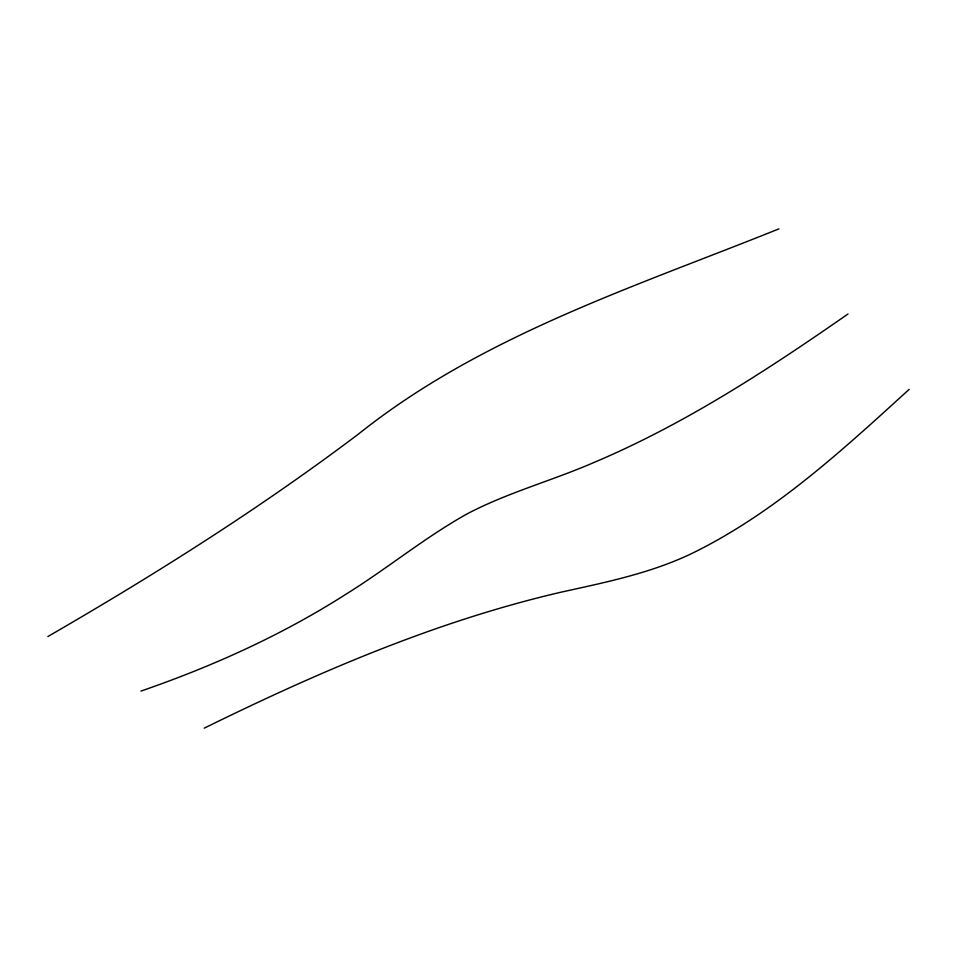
<?xml version="1.0" encoding="UTF-8"?>
<svg xmlns="http://www.w3.org/2000/svg" width="957" height="957" viewBox="0 0 957 957"><rect width="100%" height="100%" fill="white"/><g stroke="black" fill="none" stroke-linecap="round" stroke-linejoin="round"><path stroke-width="1.44" d="M909.15 389.379C842.77 449.826 775.421 512.079 694.268 552.285C652.578 572.824 606.798 582.071 561.759 592.024C437.038 620.866 318.777 671.886 204.26 728.145M847.998 313.992C767.526 369.976 684.745 424.083 594.165 462.398C552.141 480.677 507.437 492.604 466.801 514.041C424.573 537.69 387.083 568.673 346.027 594.165C282.124 635.017 212.562 666.371 140.966 691.086M47.85 636.549C154.998 574.607 259.897 508.442 358.743 433.856C481.909 335.56 634.79 286.944 778.926 228.855"/></g></svg>
